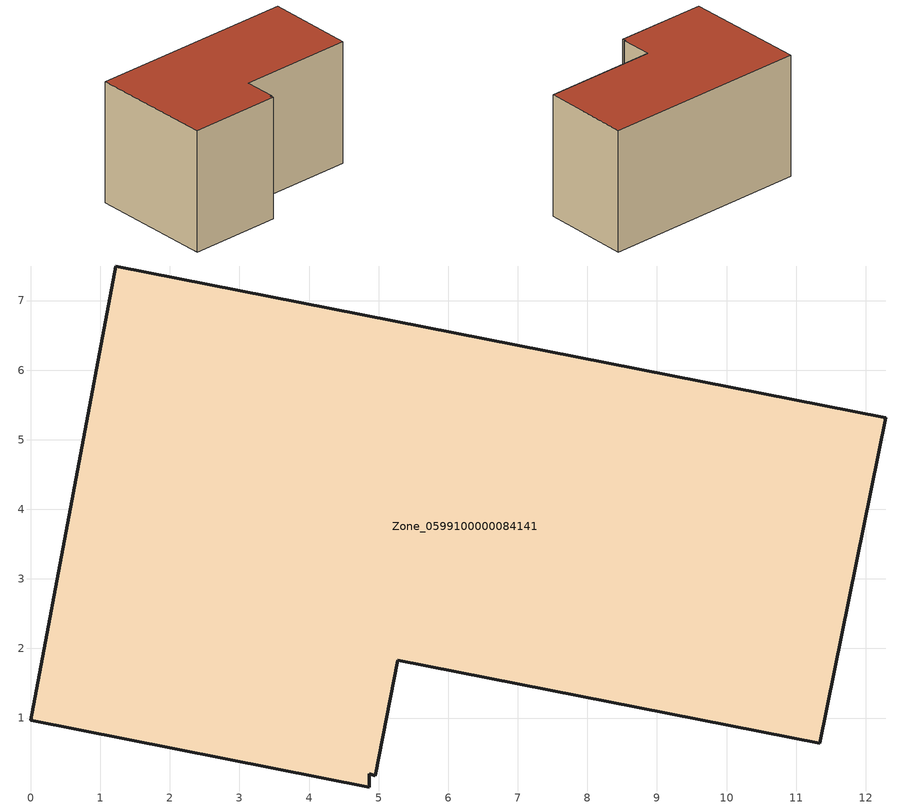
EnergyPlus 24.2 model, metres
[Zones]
Zone_0599100000084141
 floor ground (C_G): 1.22,7.5 12.29,5.32 11.34,0.64 5.28,1.83 4.95,0.17 4.87,0.2 4.87,0.01 0,0.97 z0
 wall outside (C_F): 12.29,5.32 1.22,7.5 0,0.97 4.87,0.01 4.87,0.2 4.95,0.17 5.28,1.83 11.34,0.64 12.29,5.32 z0:6.76
 roof outside (C_R): 0,0.97 4.87,0.01 4.87,0.2 4.95,0.17 5.28,1.83 11.34,0.64 12.29,5.32 1.22,7.5 z6.76
[BUILDING]
Pand.0599100000084141: North Axis=0; Terrain=City; Loads Convergence Tolerance Value=0.04; Temperature Convergence Tolerance Value=0.4; Solar Distribution=FullExterior; Maximum Number of Warmup Days=25; Minimum Number of Warmup Days=1
[Site:Location]
Rotterdam.The.Hague.AP_ZH_NLD Design_Conditions: Latitude=51.96; Longitude=4.45; Time Zone=1; Elevation=-4.5
[SITE:GROUNDTEMPERATURE:BUILDINGSURFACE]
18, 18, 18, 18, 18, 18, 18, 18, 18, 18, 18, 18
[MATERIAL] Thermal Absorptance=0.9; Solar Absorptance=0.7; Visible Absorptance=0.7
Name | Roughness | Thickness | Conductivity | Density | Specific Heat
G.TC.1946 | MediumSmooth | 0.15 | 1 | 540 | 1210
F.TC.1946 | Rough | 0.3 | 0.857143 | 1920 | 840
R.TC.1946 | MediumRough | 0.2 | 0.909091 | 1500 | 1000
[CONSTRUCTION]
C_G: G.TC.1946
C_F: F.TC.1946
C_R: R.TC.1946
[ZONE]
Zone_0599100000084141: Type=1; Multiplier=1; Ceiling Height=Autocalculate; Volume=Autocalculate; Floor Area=autocalculate; Part of Total Floor Area=Yes
[ZONEINFILTRATION:DESIGNFLOWRATE]
Infil_Zone_0599100000084141: Zone or ZoneList or Space or SpaceList=Zone_0599100000084141; Schedule=AlwaysOn; Design Flow Rate Calculation Method=Flow/Area; Flow Rate per Floor Area=0.003; Constant Term Coefficient=1; Temperature Term Coefficient=0; Velocity Term Coefficient=0; Velocity Squared Term Coefficient=0
[HVACTEMPLATE:ZONE:IDEALLOADSAIRSYSTEM]
Zone_0599100000084141: Maximum Heating Supply Air Temperature=50; Minimum Cooling Supply Air Temperature=13; Maximum Heating Supply Air Humidity Ratio=0.0156; Minimum Cooling Supply Air Humidity Ratio=0.0077; Heating Limit=NoLimit; Cooling Limit=NoLimit; Dehumidification Control Type=ConstantSensibleHeatRatio; Cooling Sensible Heat Ratio=0.7; Dehumidification Setpoint=60; Humidification Control Type=None; Humidification Setpoint=30; Outdoor Air Method=None; Outdoor Air Flow Rate per Person=0.00944; Outdoor Air Flow Rate per Zone Floor Area=0; Outdoor Air Flow Rate per Zone=0; Demand Controlled Ventilation Type=None; Outdoor Air Economizer Type=NoEconomizer; Heat Recovery Type=None; Sensible Heat Recovery Effectiveness=0.7; Latent Heat Recovery Effectiveness=0.65
[ZONECONTROL:THERMOSTAT]
ThermostatControl_Zone_0599100000084141: Zone or ZoneList=Zone_0599100000084141; Control Type Schedule=DualSetpointControlType; Control 1=Thermostat_Zone_0599100000084141; Temperature Difference Between Cutout And Setpoint=0
[THERMOSTATSETPOINT:DUALSETPOINT]
Thermostat_Zone_0599100000084141: Heating Setpoint Temperature Schedule=HeatingSetpoint_Zone_0599100000084141; Cooling Setpoint Temperature Schedule=CoolingSetpoint_Zone_0599100000084141
[SCHEDULE:COMPACT]
HeatingSetpoint_Zone_0599100000084141: Through: 12/31, For: AllDays, Until: 24:00, 21
CoolingSetpoint_Zone_0599100000084141: Through: 12/31, For: AllDays, Until: 24:00, 24
DualSetpointControlType: Through: 12/31, For: AllDays, Until: 24:00, 4
AlwaysOn: Through: 12/31, For: AllDays, Until: 24:00, 1
